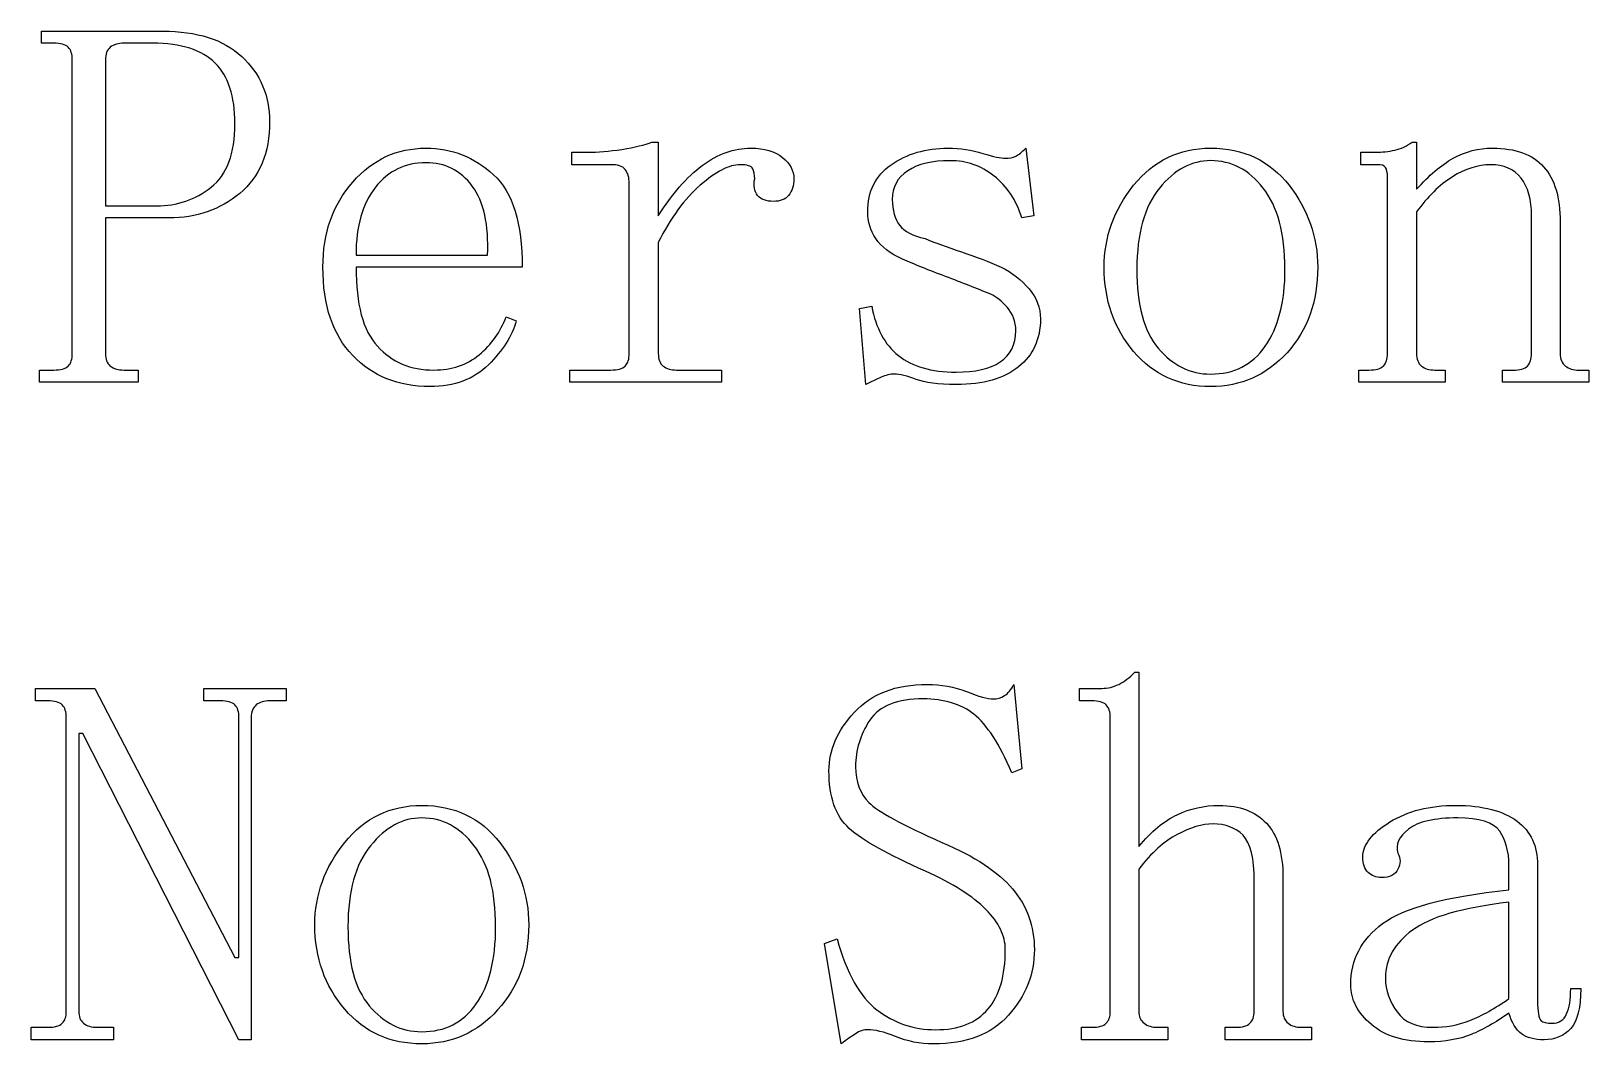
# Model space of a CAD drawing. Header units: centimetres. Extents: x -9 to 8.5, y -10.9 to 11.
# Drawn here: x -8.683 to -5.492, y -10.771 to -8.696 of the extents above; entities that cross this region are included whole.
import ezdxf

# ---------------------------------------------------------------- set-up
doc = ezdxf.new("R2010")
doc.units = ezdxf.units.CM
doc.header["$MEASUREMENT"] = 0
doc.layers.add('Layer 1', color=7, linetype='Continuous')

msp = doc.modelspace()

# ---------------------------------------------------------------- linework, layer by layer
at = {"layer": 'Layer 1'}
for points, knots in [([(-8.66156, -8.69575), (-8.66156, -8.69575), (-8.66156, -8.72055), (-8.66156, -8.72055), (-8.66156, -8.72055), (-8.66156, -8.72055), (-8.63676, -8.72055), (-8.63676, -8.72055), (-8.63676, -8.72055), (-8.62273, -8.72055), (-8.61261, -8.72321), (-8.60699, -8.72882), (-8.60699, -8.72882), (-8.60138, -8.73443), (-8.59872, -8.74322), (-8.59872, -8.75445), (-8.59872, -8.75445), (-8.59872, -8.75445), (-8.59872, -9.35638), (-8.59872, -9.35638), (-8.59872, -9.35638), (-8.59872, -9.36761), (-8.60137, -9.3764), (-8.60699, -9.38201), (-8.60699, -9.38201), (-8.6126, -9.38762), (-8.62272, -9.39028), (-8.63676, -9.39028), (-8.63676, -9.39028), (-8.63676, -9.39028), (-8.6657, -9.39028), (-8.6657, -9.39028), (-8.6657, -9.39028), (-8.6657, -9.39028), (-8.6657, -9.41508), (-8.6657, -9.41508), (-8.6657, -9.41508), (-8.6657, -9.41508), (-8.46396, -9.41508), (-8.46396, -9.41508), (-8.46396, -9.41508), (-8.46396, -9.41508), (-8.46396, -9.39028), (-8.46396, -9.39028), (-8.46396, -9.39028), (-8.46396, -9.39028), (-8.4929, -9.39028), (-8.4929, -9.39028), (-8.4929, -9.39028), (-8.50413, -9.39028), (-8.51399, -9.38763), (-8.52101, -9.38201), (-8.52101, -9.38201), (-8.52803, -9.3764), (-8.53093, -9.36761), (-8.53093, -9.35638), (-8.53093, -9.35638), (-8.53093, -9.35638), (-8.53093, -9.07857), (-8.53093, -9.07857), (-8.53093, -9.07857), (-8.53093, -9.07857), (-8.40029, -9.07857), (-8.40029, -9.07857), (-8.40029, -9.07857), (-8.34415, -9.07857), (-8.2963, -9.06182), (-8.2556, -9.02813), (-8.2556, -9.02813), (-8.2149, -8.99445), (-8.19442, -8.94551), (-8.19442, -8.88096), (-8.19442, -8.88096), (-8.19442, -8.82763), (-8.21358, -8.78293), (-8.25147, -8.74784), (-8.25147, -8.74784), (-8.28936, -8.71275), (-8.34336, -8.69575), (-8.41353, -8.69575), (-8.41353, -8.69575), (-8.41353, -8.69575), (-8.66158, -8.69575), (-8.66158, -8.69575), (-8.66158, -8.69575), (-8.66158, -8.69575), (-8.66156, -8.69575), (-8.66156, -8.69575)], [0, 0, 0, 0, 0.0434783, 0.0434783, 0.0434783, 0.0434783, 0.0869565, 0.0869565, 0.0869565, 0.0869565, 0.1304348, 0.1304348, 0.1304348, 0.1304348, 0.173913, 0.173913, 0.173913, 0.173913, 0.2173913, 0.2173913, 0.2173913, 0.2173913, 0.2608696, 0.2608696, 0.2608696, 0.2608696, 0.3043478, 0.3043478, 0.3043478, 0.3043478, 0.3478261, 0.3478261, 0.3478261, 0.3478261, 0.3913043, 0.3913043, 0.3913043, 0.3913043, 0.4347826, 0.4347826, 0.4347826, 0.4347826, 0.4782609, 0.4782609, 0.4782609, 0.4782609, 0.5217391, 0.5217391, 0.5217391, 0.5217391, 0.5652174, 0.5652174, 0.5652174, 0.5652174, 0.6086957, 0.6086957, 0.6086957, 0.6086957, 0.6521739, 0.6521739, 0.6521739, 0.6521739, 0.6956522, 0.6956522, 0.6956522, 0.6956522, 0.7391304, 0.7391304, 0.7391304, 0.7391304, 0.7826087, 0.7826087, 0.7826087, 0.7826087, 0.826087, 0.826087, 0.826087, 0.826087, 0.8695652, 0.8695652, 0.8695652, 0.8695652, 0.9130435, 0.9130435, 0.9130435, 0.9130435, 1, 1, 1, 1]), ([(-8.49289, -8.72055), (-8.49289, -8.72055), (-8.43419, -8.72055), (-8.43419, -8.72055), (-8.43419, -8.72055), (-8.37525, -8.72055), (-8.3327, -8.7344), (-8.30603, -8.76106), (-8.30603, -8.76106), (-8.27936, -8.78773), (-8.26552, -8.82895), (-8.26552, -8.88508), (-8.26552, -8.88508), (-8.26552, -8.94683), (-8.28202, -8.99046), (-8.3143, -9.01572), (-8.3143, -9.01572), (-8.34658, -9.04098), (-8.38382, -9.05375), (-8.42592, -9.05375), (-8.42592, -9.05375), (-8.42592, -9.05375), (-8.53093, -9.05375), (-8.53093, -9.05375), (-8.53093, -9.05375), (-8.53093, -9.05375), (-8.53093, -8.75444), (-8.53093, -8.75444), (-8.53093, -8.75444), (-8.53093, -8.74321), (-8.52803, -8.73442), (-8.52101, -8.72881), (-8.52101, -8.72881), (-8.51399, -8.7232), (-8.50413, -8.72054), (-8.4929, -8.72054), (-8.4929, -8.72054), (-8.4929, -8.72054), (-8.49289, -8.72055), (-8.49289, -8.72055)], [0, 0, 0, 0, 0.0909091, 0.0909091, 0.0909091, 0.0909091, 0.1818182, 0.1818182, 0.1818182, 0.1818182, 0.2727273, 0.2727273, 0.2727273, 0.2727273, 0.3636364, 0.3636364, 0.3636364, 0.3636364, 0.4545455, 0.4545455, 0.4545455, 0.4545455, 0.5454545, 0.5454545, 0.5454545, 0.5454545, 0.6363636, 0.6363636, 0.6363636, 0.6363636, 0.7272727, 0.7272727, 0.7272727, 0.7272727, 0.8181818, 0.8181818, 0.8181818, 0.8181818, 1, 1, 1, 1]), ([(-7.87442, -8.93553), (-7.93337, -8.93553), (-7.98337, -8.95867), (-8.02407, -9.00498), (-8.02407, -9.00498), (-8.06477, -9.05129), (-8.08525, -9.10927), (-8.08525, -9.17944), (-8.08525, -9.17944), (-8.08525, -9.25803), (-8.06477, -9.31841), (-8.02407, -9.36051), (-8.02407, -9.36051), (-7.98337, -9.40261), (-7.93071, -9.42418), (-7.86615, -9.42418), (-7.86615, -9.42418), (-7.81563, -9.42418), (-7.77573, -9.409), (-7.74626, -9.37953), (-7.74626, -9.37953), (-7.71679, -9.35006), (-7.69763, -9.32028), (-7.68921, -9.28941), (-7.68921, -9.28941), (-7.68921, -9.28941), (-7.70988, -9.28114), (-7.70988, -9.28114), (-7.70988, -9.28114), (-7.72111, -9.31202), (-7.74002, -9.33781), (-7.76528, -9.35886), (-7.76528, -9.35886), (-7.79054, -9.37991), (-7.82139, -9.39028), (-7.85788, -9.39028), (-7.85788, -9.39028), (-7.9056, -9.39028), (-7.94416, -9.37378), (-7.97364, -9.3415), (-7.97364, -9.3415), (-8.00311, -9.30922), (-8.01746, -9.25523), (-8.01746, -9.17944), (-8.01746, -9.17944), (-8.01746, -9.17944), (-7.67681, -9.17944), (-7.67681, -9.17944), (-7.67681, -9.17944), (-7.67681, -9.08962), (-7.69622, -9.02659), (-7.73551, -8.9901), (-7.73551, -8.9901), (-7.77481, -8.95361), (-7.82109, -8.93553), (-7.87442, -8.93553)], [0, 0, 0, 0, 0.0666667, 0.0666667, 0.0666667, 0.0666667, 0.1333333, 0.1333333, 0.1333333, 0.1333333, 0.2, 0.2, 0.2, 0.2, 0.2666667, 0.2666667, 0.2666667, 0.2666667, 0.3333333, 0.3333333, 0.3333333, 0.3333333, 0.4, 0.4, 0.4, 0.4, 0.4666667, 0.4666667, 0.4666667, 0.4666667, 0.5333333, 0.5333333, 0.5333333, 0.5333333, 0.6, 0.6, 0.6, 0.6, 0.6666667, 0.6666667, 0.6666667, 0.6666667, 0.7333333, 0.7333333, 0.7333333, 0.7333333, 0.8, 0.8, 0.8, 0.8, 0.8666667, 0.8666667, 0.8666667, 0.8666667, 1, 1, 1, 1]), ([(-7.4114, -8.92312), (-7.42543, -8.92873), (-7.44592, -8.93379), (-7.47258, -8.938), (-7.47258, -8.938), (-7.49925, -8.94221), (-7.52238, -8.94379), (-7.54203, -8.94379), (-7.54203, -8.94379), (-7.54203, -8.94379), (-7.5751, -8.94379), (-7.5751, -8.94379), (-7.5751, -8.94379), (-7.5751, -8.94379), (-7.5751, -8.96942), (-7.5751, -8.96942), (-7.5751, -8.96942), (-7.5751, -8.96942), (-7.49572, -8.96942), (-7.49572, -8.96942), (-7.49572, -8.96942), (-7.48169, -8.96942), (-7.47157, -8.97233), (-7.46595, -8.97934), (-7.46595, -8.97934), (-7.46034, -8.98636), (-7.45768, -8.99622), (-7.45768, -9.00745), (-7.45768, -9.00745), (-7.45768, -9.00745), (-7.45768, -9.35637), (-7.45768, -9.35637), (-7.45768, -9.35637), (-7.45768, -9.3676), (-7.46033, -9.37639), (-7.46595, -9.382), (-7.46595, -9.382), (-7.47156, -9.38761), (-7.48168, -9.39027), (-7.49572, -9.39027), (-7.49572, -9.39027), (-7.49572, -9.39027), (-7.57923, -9.39027), (-7.57923, -9.39027), (-7.57923, -9.39027), (-7.57923, -9.39027), (-7.57923, -9.41507), (-7.57923, -9.41507), (-7.57923, -9.41507), (-7.57923, -9.41507), (-7.26834, -9.41507), (-7.26834, -9.41507), (-7.26834, -9.41507), (-7.26834, -9.41507), (-7.26834, -9.39027), (-7.26834, -9.39027), (-7.26834, -9.39027), (-7.26834, -9.39027), (-7.36094, -9.39027), (-7.36094, -9.39027), (-7.36094, -9.39027), (-7.37217, -9.39027), (-7.38121, -9.38762), (-7.38823, -9.382), (-7.38823, -9.382), (-7.39525, -9.37639), (-7.39815, -9.3676), (-7.39815, -9.35637), (-7.39815, -9.35637), (-7.39815, -9.35637), (-7.39815, -9.12899), (-7.39815, -9.12899), (-7.39815, -9.12899), (-7.37289, -9.07847), (-7.34444, -9.03965), (-7.31216, -9.01158), (-7.31216, -9.01158), (-7.27988, -8.98351), (-7.25276, -8.96941), (-7.2303, -8.96941), (-7.2303, -8.96941), (-7.21627, -8.96941), (-7.20748, -8.97206), (-7.20467, -8.97768), (-7.20467, -8.97768), (-7.20186, -8.98329), (-7.20054, -8.98993), (-7.20054, -8.99835), (-7.20054, -8.99835), (-7.20335, -9.01239), (-7.20177, -9.02383), (-7.19475, -9.03225), (-7.19475, -9.03225), (-7.18773, -9.04067), (-7.17654, -9.04465), (-7.1625, -9.04465), (-7.1625, -9.04465), (-7.14847, -9.04465), (-7.1381, -9.04067), (-7.13108, -9.03225), (-7.13108, -9.03225), (-7.12406, -9.02383), (-7.12033, -9.01239), (-7.12033, -8.99835), (-7.12033, -8.99835), (-7.12033, -8.98151), (-7.12804, -8.96716), (-7.14348, -8.95453), (-7.14348, -8.95453), (-7.15892, -8.9419), (-7.18073, -8.93551), (-7.2088, -8.93551), (-7.2088, -8.93551), (-7.24248, -8.93551), (-7.27574, -8.94721), (-7.30802, -8.97106), (-7.30802, -8.97106), (-7.3403, -8.99492), (-7.37007, -9.0295), (-7.39814, -9.07441), (-7.39814, -9.07441), (-7.39814, -9.07441), (-7.39814, -8.9231), (-7.39814, -8.9231), (-7.39814, -8.9231), (-7.39814, -8.9231), (-7.41137, -8.9231), (-7.41137, -8.9231), (-7.41137, -8.9231), (-7.41137, -8.9231), (-7.4114, -8.92312), (-7.4114, -8.92312)], [0, 0, 0, 0, 0.0294118, 0.0294118, 0.0294118, 0.0294118, 0.0588235, 0.0588235, 0.0588235, 0.0588235, 0.0882353, 0.0882353, 0.0882353, 0.0882353, 0.1176471, 0.1176471, 0.1176471, 0.1176471, 0.1470588, 0.1470588, 0.1470588, 0.1470588, 0.1764706, 0.1764706, 0.1764706, 0.1764706, 0.2058824, 0.2058824, 0.2058824, 0.2058824, 0.2352941, 0.2352941, 0.2352941, 0.2352941, 0.2647059, 0.2647059, 0.2647059, 0.2647059, 0.2941176, 0.2941176, 0.2941176, 0.2941176, 0.3235294, 0.3235294, 0.3235294, 0.3235294, 0.3529412, 0.3529412, 0.3529412, 0.3529412, 0.3823529, 0.3823529, 0.3823529, 0.3823529, 0.4117647, 0.4117647, 0.4117647, 0.4117647, 0.4411765, 0.4411765, 0.4411765, 0.4411765, 0.4705882, 0.4705882, 0.4705882, 0.4705882, 0.5, 0.5, 0.5, 0.5, 0.5294118, 0.5294118, 0.5294118, 0.5294118, 0.5588235, 0.5588235, 0.5588235, 0.5588235, 0.5882353, 0.5882353, 0.5882353, 0.5882353, 0.6176471, 0.6176471, 0.6176471, 0.6176471, 0.6470588, 0.6470588, 0.6470588, 0.6470588, 0.6764706, 0.6764706, 0.6764706, 0.6764706, 0.7058824, 0.7058824, 0.7058824, 0.7058824, 0.7352941, 0.7352941, 0.7352941, 0.7352941, 0.7647059, 0.7647059, 0.7647059, 0.7647059, 0.7941176, 0.7941176, 0.7941176, 0.7941176, 0.8235294, 0.8235294, 0.8235294, 0.8235294, 0.8529412, 0.8529412, 0.8529412, 0.8529412, 0.8823529, 0.8823529, 0.8823529, 0.8823529, 0.9117647, 0.9117647, 0.9117647, 0.9117647, 0.9411765, 0.9411765, 0.9411765, 0.9411765, 1, 1, 1, 1]), ([(-6.80452, -8.93553), (-6.84943, -8.93553), (-6.88882, -8.94698), (-6.9211, -8.96943), (-6.9211, -8.96943), (-6.95338, -8.99189), (-6.96906, -9.02407), (-6.96906, -9.06617), (-6.96906, -9.06617), (-6.96906, -9.08582), (-6.96375, -9.1039), (-6.95252, -9.12074), (-6.95252, -9.12074), (-6.94129, -9.13758), (-6.92321, -9.15168), (-6.89795, -9.16291), (-6.89795, -9.16291), (-6.87269, -9.17414), (-6.84316, -9.18583), (-6.80948, -9.19846), (-6.80948, -9.19846), (-6.7758, -9.21109), (-6.74495, -9.22361), (-6.71688, -9.23484), (-6.71688, -9.23484), (-6.70565, -9.24045), (-6.69421, -9.24949), (-6.68298, -9.26213), (-6.68298, -9.26213), (-6.67175, -9.27476), (-6.66562, -9.29044), (-6.66562, -9.31009), (-6.66562, -9.31009), (-6.66562, -9.33816), (-6.67681, -9.35972), (-6.69787, -9.37376), (-6.69787, -9.37376), (-6.71892, -9.38779), (-6.7487, -9.39443), (-6.78799, -9.39443), (-6.78799, -9.39443), (-6.83851, -9.39443), (-6.87816, -9.38299), (-6.90623, -9.36053), (-6.90623, -9.36053), (-6.9343, -9.33807), (-6.95238, -9.30457), (-6.9608, -9.25966), (-6.9608, -9.25966), (-6.9608, -9.25966), (-6.9856, -9.26379), (-6.9856, -9.26379), (-6.9856, -9.26379), (-6.9856, -9.26379), (-6.9732, -9.42006), (-6.9732, -9.42006), (-6.9732, -9.42006), (-6.96197, -9.41445), (-6.95161, -9.40939), (-6.94178, -9.40518), (-6.94178, -9.40518), (-6.93196, -9.40097), (-6.92292, -9.39857), (-6.91449, -9.39857), (-6.91449, -9.39857), (-6.90326, -9.39857), (-6.88809, -9.4023), (-6.86984, -9.40932), (-6.86984, -9.40932), (-6.8516, -9.41634), (-6.82447, -9.42007), (-6.78798, -9.42007), (-6.78798, -9.42007), (-6.73184, -9.42007), (-6.6893, -9.40755), (-6.65982, -9.38369), (-6.65982, -9.38369), (-6.63035, -9.35983), (-6.61517, -9.3274), (-6.61517, -9.2853), (-6.61517, -9.2853), (-6.61517, -9.26284), (-6.62288, -9.24236), (-6.63832, -9.22412), (-6.63832, -9.22412), (-6.65376, -9.20588), (-6.67292, -9.1907), (-6.69537, -9.17947), (-6.69537, -9.17947), (-6.72063, -9.16824), (-6.74775, -9.15788), (-6.77723, -9.14805), (-6.77723, -9.14805), (-6.8067, -9.13823), (-6.832, -9.12919), (-6.85164, -9.12076), (-6.85164, -9.12076), (-6.8769, -9.11515), (-6.89391, -9.10611), (-6.90373, -9.09347), (-6.90373, -9.09347), (-6.91355, -9.08084), (-6.91861, -9.06301), (-6.91861, -9.04055), (-6.91861, -9.04055), (-6.91861, -9.01529), (-6.90824, -8.99588), (-6.88719, -8.98185), (-6.88719, -8.98185), (-6.86614, -8.96782), (-6.83686, -8.96118), (-6.80037, -8.96118), (-6.80037, -8.96118), (-6.76669, -8.96118), (-6.73691, -8.97155), (-6.71025, -8.9926), (-6.71025, -8.9926), (-6.68358, -9.01365), (-6.66443, -9.0421), (-6.6532, -9.07859), (-6.6532, -9.07859), (-6.6532, -9.07859), (-6.6284, -9.07446), (-6.6284, -9.07446), (-6.6284, -9.07446), (-6.6284, -9.07446), (-6.64494, -8.93555), (-6.64494, -8.93555), (-6.64494, -8.93555), (-6.65336, -8.94397), (-6.66, -8.94928), (-6.66561, -8.95209), (-6.66561, -8.95209), (-6.67122, -8.9549), (-6.67869, -8.95622), (-6.68711, -8.95622), (-6.68711, -8.95622), (-6.69553, -8.95622), (-6.71096, -8.95332), (-6.73341, -8.9463), (-6.73341, -8.9463), (-6.75587, -8.93928), (-6.77925, -8.93555), (-6.80452, -8.93555), (-6.80452, -8.93555), (-6.80452, -8.93555), (-6.80452, -8.93553), (-6.80452, -8.93553)], [0, 0, 0, 0, 0.0263158, 0.0263158, 0.0263158, 0.0263158, 0.0526316, 0.0526316, 0.0526316, 0.0526316, 0.0789474, 0.0789474, 0.0789474, 0.0789474, 0.1052632, 0.1052632, 0.1052632, 0.1052632, 0.1315789, 0.1315789, 0.1315789, 0.1315789, 0.1578947, 0.1578947, 0.1578947, 0.1578947, 0.1842105, 0.1842105, 0.1842105, 0.1842105, 0.2105263, 0.2105263, 0.2105263, 0.2105263, 0.2368421, 0.2368421, 0.2368421, 0.2368421, 0.2631579, 0.2631579, 0.2631579, 0.2631579, 0.2894737, 0.2894737, 0.2894737, 0.2894737, 0.3157895, 0.3157895, 0.3157895, 0.3157895, 0.3421053, 0.3421053, 0.3421053, 0.3421053, 0.3684211, 0.3684211, 0.3684211, 0.3684211, 0.3947368, 0.3947368, 0.3947368, 0.3947368, 0.4210526, 0.4210526, 0.4210526, 0.4210526, 0.4473684, 0.4473684, 0.4473684, 0.4473684, 0.4736842, 0.4736842, 0.4736842, 0.4736842, 0.5, 0.5, 0.5, 0.5, 0.5263158, 0.5263158, 0.5263158, 0.5263158, 0.5526316, 0.5526316, 0.5526316, 0.5526316, 0.5789474, 0.5789474, 0.5789474, 0.5789474, 0.6052632, 0.6052632, 0.6052632, 0.6052632, 0.6315789, 0.6315789, 0.6315789, 0.6315789, 0.6578947, 0.6578947, 0.6578947, 0.6578947, 0.6842105, 0.6842105, 0.6842105, 0.6842105, 0.7105263, 0.7105263, 0.7105263, 0.7105263, 0.7368421, 0.7368421, 0.7368421, 0.7368421, 0.7631579, 0.7631579, 0.7631579, 0.7631579, 0.7894737, 0.7894737, 0.7894737, 0.7894737, 0.8157895, 0.8157895, 0.8157895, 0.8157895, 0.8421053, 0.8421053, 0.8421053, 0.8421053, 0.8684211, 0.8684211, 0.8684211, 0.8684211, 0.8947368, 0.8947368, 0.8947368, 0.8947368, 0.9210526, 0.9210526, 0.9210526, 0.9210526, 0.9473684, 0.9473684, 0.9473684, 0.9473684, 1, 1, 1, 1]), ([(-6.26625, -8.93553), (-6.33081, -8.93553), (-6.38347, -8.96107), (-6.42417, -9.0116), (-6.42417, -9.0116), (-6.46487, -9.06212), (-6.48453, -9.11769), (-6.48453, -9.17945), (-6.48453, -9.17945), (-6.48453, -9.24682), (-6.46487, -9.30454), (-6.42417, -9.35226), (-6.42417, -9.35226), (-6.38347, -9.39998), (-6.33081, -9.42419), (-6.26625, -9.42419), (-6.26625, -9.42419), (-6.2045, -9.42419), (-6.15208, -9.40105), (-6.10998, -9.35474), (-6.10998, -9.35474), (-6.06788, -9.30843), (-6.04714, -9.24963), (-6.04714, -9.17945), (-6.04714, -9.17945), (-6.04714, -9.1177), (-6.06655, -9.06213), (-6.10584, -9.0116), (-6.10584, -9.0116), (-6.14514, -8.96108), (-6.19888, -8.93553), (-6.26624, -8.93553), (-6.26624, -8.93553), (-6.26624, -8.93553), (-6.26625, -8.93553), (-6.26625, -8.93553)], [0, 0, 0, 0, 0.1, 0.1, 0.1, 0.1, 0.2, 0.2, 0.2, 0.2, 0.3, 0.3, 0.3, 0.3, 0.4, 0.4, 0.4, 0.4, 0.5, 0.5, 0.5, 0.5, 0.6, 0.6, 0.6, 0.6, 0.7, 0.7, 0.7, 0.7, 0.8, 0.8, 0.8, 0.8, 1, 1, 1, 1]), ([(-5.85367, -8.92312), (-5.8649, -8.93154), (-5.87659, -8.93685), (-5.88922, -8.93966), (-5.88922, -8.93966), (-5.90185, -8.94247), (-5.91487, -8.94379), (-5.92891, -8.94379), (-5.92891, -8.94379), (-5.92891, -8.94379), (-5.95868, -8.94379), (-5.95868, -8.94379), (-5.95868, -8.94379), (-5.95868, -8.94379), (-5.95868, -8.96942), (-5.95868, -8.96942), (-5.95868, -8.96942), (-5.95868, -8.96942), (-5.92478, -8.96942), (-5.92478, -8.96942), (-5.92478, -8.96942), (-5.91636, -8.96942), (-5.91105, -8.971), (-5.90824, -8.97521), (-5.90824, -8.97521), (-5.90543, -8.97942), (-5.90411, -8.98581), (-5.90411, -8.99423), (-5.90411, -8.99423), (-5.90411, -8.99423), (-5.90411, -9.35638), (-5.90411, -9.35638), (-5.90411, -9.35638), (-5.90411, -9.36761), (-5.90676, -9.3764), (-5.91238, -9.38201), (-5.91238, -9.38201), (-5.91799, -9.38762), (-5.92811, -9.39028), (-5.94215, -9.39028), (-5.94215, -9.39028), (-5.94215, -9.39028), (-5.96282, -9.39028), (-5.96282, -9.39028), (-5.96282, -9.39028), (-5.96282, -9.39028), (-5.96282, -9.41508), (-5.96282, -9.41508), (-5.96282, -9.41508), (-5.96282, -9.41508), (-5.78588, -9.41508), (-5.78588, -9.41508), (-5.78588, -9.41508), (-5.78588, -9.41508), (-5.78588, -9.39028), (-5.78588, -9.39028), (-5.78588, -9.39028), (-5.78588, -9.39028), (-5.80738, -9.39028), (-5.80738, -9.39028), (-5.80738, -9.39028), (-5.81861, -9.39028), (-5.82765, -9.38763), (-5.83467, -9.38201), (-5.83467, -9.38201), (-5.84169, -9.3764), (-5.84459, -9.36761), (-5.84459, -9.35638), (-5.84459, -9.35638), (-5.84459, -9.35638), (-5.84459, -9.06617), (-5.84459, -9.06617), (-5.84459, -9.06617), (-5.82214, -9.03529), (-5.79767, -9.01108), (-5.771, -8.99424), (-5.771, -8.99424), (-5.74433, -8.9774), (-5.71854, -8.96944), (-5.69328, -8.96944), (-5.69328, -8.96944), (-5.66521, -8.96944), (-5.64448, -8.97848), (-5.63044, -8.99673), (-5.63044, -8.99673), (-5.61641, -9.01498), (-5.60894, -9.04077), (-5.60894, -9.07445), (-5.60894, -9.07445), (-5.60894, -9.07445), (-5.60894, -9.3564), (-5.60894, -9.3564), (-5.60894, -9.3564), (-5.60894, -9.36763), (-5.61159, -9.37642), (-5.61721, -9.38203), (-5.61721, -9.38203), (-5.62282, -9.38764), (-5.63294, -9.3903), (-5.64698, -9.3903), (-5.64698, -9.3903), (-5.64698, -9.3903), (-5.66848, -9.3903), (-5.66848, -9.3903), (-5.66848, -9.3903), (-5.66848, -9.3903), (-5.66848, -9.4151), (-5.66848, -9.4151), (-5.66848, -9.4151), (-5.66848, -9.4151), (-5.49154, -9.4151), (-5.49154, -9.4151), (-5.49154, -9.4151), (-5.49154, -9.4151), (-5.49154, -9.3903), (-5.49154, -9.3903), (-5.49154, -9.3903), (-5.49154, -9.3903), (-5.51221, -9.3903), (-5.51221, -9.3903), (-5.51221, -9.3903), (-5.52344, -9.3903), (-5.53248, -9.38765), (-5.5395, -9.38203), (-5.5395, -9.38203), (-5.54652, -9.37642), (-5.55025, -9.36763), (-5.55025, -9.3564), (-5.55025, -9.3564), (-5.55025, -9.3564), (-5.55025, -9.08686), (-5.55025, -9.08686), (-5.55025, -9.08686), (-5.55025, -9.03634), (-5.5617, -8.99885), (-5.58415, -8.97359), (-5.58415, -8.97359), (-5.60661, -8.94833), (-5.64144, -8.93556), (-5.68916, -8.93556), (-5.68916, -8.93556), (-5.71723, -8.93556), (-5.7441, -8.9422), (-5.76936, -8.95623), (-5.76936, -8.95623), (-5.79462, -8.97027), (-5.81934, -8.99183), (-5.8446, -9.0199), (-5.8446, -9.0199), (-5.8446, -9.0199), (-5.8446, -8.92316), (-5.8446, -8.92316), (-5.8446, -8.92316), (-5.8446, -8.92316), (-5.8537, -8.92316), (-5.8537, -8.92316), (-5.8537, -8.92316), (-5.8537, -8.92316), (-5.85367, -8.92312), (-5.85367, -8.92312)], [0, 0, 0, 0, 0.0243902, 0.0243902, 0.0243902, 0.0243902, 0.0487805, 0.0487805, 0.0487805, 0.0487805, 0.0731707, 0.0731707, 0.0731707, 0.0731707, 0.097561, 0.097561, 0.097561, 0.097561, 0.1219512, 0.1219512, 0.1219512, 0.1219512, 0.1463415, 0.1463415, 0.1463415, 0.1463415, 0.1707317, 0.1707317, 0.1707317, 0.1707317, 0.195122, 0.195122, 0.195122, 0.195122, 0.2195122, 0.2195122, 0.2195122, 0.2195122, 0.2439024, 0.2439024, 0.2439024, 0.2439024, 0.2682927, 0.2682927, 0.2682927, 0.2682927, 0.2926829, 0.2926829, 0.2926829, 0.2926829, 0.3170732, 0.3170732, 0.3170732, 0.3170732, 0.3414634, 0.3414634, 0.3414634, 0.3414634, 0.3658537, 0.3658537, 0.3658537, 0.3658537, 0.3902439, 0.3902439, 0.3902439, 0.3902439, 0.4146341, 0.4146341, 0.4146341, 0.4146341, 0.4390244, 0.4390244, 0.4390244, 0.4390244, 0.4634146, 0.4634146, 0.4634146, 0.4634146, 0.4878049, 0.4878049, 0.4878049, 0.4878049, 0.5121951, 0.5121951, 0.5121951, 0.5121951, 0.5365854, 0.5365854, 0.5365854, 0.5365854, 0.5609756, 0.5609756, 0.5609756, 0.5609756, 0.5853659, 0.5853659, 0.5853659, 0.5853659, 0.6097561, 0.6097561, 0.6097561, 0.6097561, 0.6341463, 0.6341463, 0.6341463, 0.6341463, 0.6585366, 0.6585366, 0.6585366, 0.6585366, 0.6829268, 0.6829268, 0.6829268, 0.6829268, 0.7073171, 0.7073171, 0.7073171, 0.7073171, 0.7317073, 0.7317073, 0.7317073, 0.7317073, 0.7560976, 0.7560976, 0.7560976, 0.7560976, 0.7804878, 0.7804878, 0.7804878, 0.7804878, 0.804878, 0.804878, 0.804878, 0.804878, 0.8292683, 0.8292683, 0.8292683, 0.8292683, 0.8536585, 0.8536585, 0.8536585, 0.8536585, 0.8780488, 0.8780488, 0.8780488, 0.8780488, 0.902439, 0.902439, 0.902439, 0.902439, 0.9268293, 0.9268293, 0.9268293, 0.9268293, 0.9512195, 0.9512195, 0.9512195, 0.9512195, 1, 1, 1, 1]), ([(-7.87442, -8.96529), (-7.83512, -8.96529), (-7.80319, -8.98097), (-7.77934, -9.01325), (-7.77934, -9.01325), (-7.75548, -9.04553), (-7.74511, -9.09289), (-7.74792, -9.15464), (-7.74792, -9.15464), (-7.74792, -9.15464), (-8.01746, -9.15464), (-8.01746, -9.15464), (-8.01746, -9.15464), (-8.01746, -9.0957), (-8.00444, -9.04942), (-7.97777, -9.01573), (-7.97777, -9.01573), (-7.9511, -8.98205), (-7.91652, -8.96529), (-7.87442, -8.96529)], [0, 0, 0, 0, 0.1666667, 0.1666667, 0.1666667, 0.1666667, 0.3333333, 0.3333333, 0.3333333, 0.3333333, 0.5, 0.5, 0.5, 0.5, 0.6666667, 0.6666667, 0.6666667, 0.6666667, 1, 1, 1, 1]), ([(-6.26625, -8.96116), (-6.22415, -8.96116), (-6.18824, -8.97949), (-6.15876, -9.01738), (-6.15876, -9.01738), (-6.12929, -9.05527), (-6.11411, -9.11059), (-6.11411, -9.18357), (-6.11411, -9.18357), (-6.11411, -9.25094), (-6.12796, -9.3036), (-6.15462, -9.34149), (-6.15462, -9.34149), (-6.18129, -9.37938), (-6.21852, -9.39854), (-6.26624, -9.39854), (-6.26624, -9.39854), (-6.30834, -9.39854), (-6.34425, -9.38071), (-6.37373, -9.34562), (-6.37373, -9.34562), (-6.4032, -9.31053), (-6.41755, -9.25654), (-6.41755, -9.18356), (-6.41755, -9.18356), (-6.41755, -9.11058), (-6.40212, -9.05526), (-6.37125, -9.01737), (-6.37125, -9.01737), (-6.34037, -8.97948), (-6.30554, -8.96115), (-6.26624, -8.96115), (-6.26624, -8.96115), (-6.26624, -8.96115), (-6.26625, -8.96116), (-6.26625, -8.96116)], [0, 0, 0, 0, 0.1, 0.1, 0.1, 0.1, 0.2, 0.2, 0.2, 0.2, 0.3, 0.3, 0.3, 0.3, 0.4, 0.4, 0.4, 0.4, 0.5, 0.5, 0.5, 0.5, 0.6, 0.6, 0.6, 0.6, 0.7, 0.7, 0.7, 0.7, 0.8, 0.8, 0.8, 0.8, 1, 1, 1, 1]), ([(-6.4217, -10.00957), (-6.43293, -10.0208), (-6.44355, -10.02876), (-6.45477, -10.03437), (-6.45477, -10.03437), (-6.466, -10.03998), (-6.47744, -10.04264), (-6.48867, -10.04264), (-6.48867, -10.04264), (-6.48867, -10.04264), (-6.53497, -10.04264), (-6.53497, -10.04264), (-6.53497, -10.04264), (-6.53497, -10.04264), (-6.53497, -10.06827), (-6.53497, -10.06827), (-6.53497, -10.06827), (-6.53497, -10.06827), (-6.51017, -10.06827), (-6.51017, -10.06827), (-6.51017, -10.06827), (-6.49614, -10.06827), (-6.48602, -10.07093), (-6.4804, -10.07654), (-6.4804, -10.07654), (-6.47479, -10.08215), (-6.47213, -10.09094), (-6.47213, -10.10217), (-6.47213, -10.10217), (-6.47213, -10.10217), (-6.47213, -10.7041), (-6.47213, -10.7041), (-6.47213, -10.7041), (-6.47213, -10.71533), (-6.47478, -10.72329), (-6.4804, -10.7289), (-6.4804, -10.7289), (-6.48601, -10.73451), (-6.49613, -10.73717), (-6.51017, -10.73717), (-6.51017, -10.73717), (-6.51017, -10.73717), (-6.53084, -10.73717), (-6.53084, -10.73717), (-6.53084, -10.73717), (-6.53084, -10.73717), (-6.53084, -10.7628), (-6.53084, -10.7628), (-6.53084, -10.7628), (-6.53084, -10.7628), (-6.3539, -10.7628), (-6.3539, -10.7628), (-6.3539, -10.7628), (-6.3539, -10.7628), (-6.3539, -10.73717), (-6.3539, -10.73717), (-6.3539, -10.73717), (-6.3539, -10.73717), (-6.3754, -10.73717), (-6.3754, -10.73717), (-6.3754, -10.73717), (-6.38663, -10.73717), (-6.39567, -10.73452), (-6.40269, -10.7289), (-6.40269, -10.7289), (-6.40971, -10.72329), (-6.41344, -10.71532), (-6.41344, -10.7041), (-6.41344, -10.7041), (-6.41344, -10.7041), (-6.41344, -10.41306), (-6.41344, -10.41306), (-6.41344, -10.41306), (-6.38818, -10.37938), (-6.36156, -10.35599), (-6.33489, -10.34195), (-6.33489, -10.34195), (-6.30822, -10.32792), (-6.28376, -10.32045), (-6.2613, -10.32045), (-6.2613, -10.32045), (-6.23604, -10.32045), (-6.21555, -10.32816), (-6.20012, -10.3436), (-6.20012, -10.3436), (-6.18468, -10.35904), (-6.17697, -10.39097), (-6.17697, -10.43868), (-6.17697, -10.43868), (-6.17697, -10.43868), (-6.17697, -10.70409), (-6.17697, -10.70409), (-6.17697, -10.70409), (-6.17697, -10.71532), (-6.18045, -10.72328), (-6.18607, -10.72889), (-6.18607, -10.72889), (-6.19168, -10.7345), (-6.20097, -10.73716), (-6.21501, -10.73716), (-6.21501, -10.73716), (-6.21501, -10.73716), (-6.23651, -10.73716), (-6.23651, -10.73716), (-6.23651, -10.73716), (-6.23651, -10.73716), (-6.23651, -10.76279), (-6.23651, -10.76279), (-6.23651, -10.76279), (-6.23651, -10.76279), (-6.05957, -10.76279), (-6.05957, -10.76279), (-6.05957, -10.76279), (-6.05957, -10.76279), (-6.05957, -10.73716), (-6.05957, -10.73716), (-6.05957, -10.73716), (-6.05957, -10.73716), (-6.08024, -10.73716), (-6.08024, -10.73716), (-6.08024, -10.73716), (-6.09147, -10.73716), (-6.10051, -10.73451), (-6.10753, -10.72889), (-6.10753, -10.72889), (-6.11455, -10.72328), (-6.11828, -10.71531), (-6.11828, -10.70409), (-6.11828, -10.70409), (-6.11828, -10.70409), (-6.11828, -10.43041), (-6.11828, -10.43041), (-6.11828, -10.43041), (-6.11828, -10.37989), (-6.12972, -10.34265), (-6.15218, -10.31879), (-6.15218, -10.31879), (-6.17464, -10.29493), (-6.20681, -10.28241), (-6.24892, -10.28241), (-6.24892, -10.28241), (-6.2798, -10.28241), (-6.30824, -10.2888), (-6.33491, -10.30143), (-6.33491, -10.30143), (-6.36158, -10.31406), (-6.3882, -10.33587), (-6.41346, -10.36675), (-6.41346, -10.36675), (-6.41346, -10.36675), (-6.41346, -10.00956), (-6.41346, -10.00956), (-6.41346, -10.00956), (-6.41346, -10.00956), (-6.42173, -10.00956), (-6.42173, -10.00956), (-6.42173, -10.00956), (-6.42173, -10.00956), (-6.4217, -10.00957), (-6.4217, -10.00957)], [0, 0, 0, 0, 0.0243902, 0.0243902, 0.0243902, 0.0243902, 0.0487805, 0.0487805, 0.0487805, 0.0487805, 0.0731707, 0.0731707, 0.0731707, 0.0731707, 0.097561, 0.097561, 0.097561, 0.097561, 0.1219512, 0.1219512, 0.1219512, 0.1219512, 0.1463415, 0.1463415, 0.1463415, 0.1463415, 0.1707317, 0.1707317, 0.1707317, 0.1707317, 0.195122, 0.195122, 0.195122, 0.195122, 0.2195122, 0.2195122, 0.2195122, 0.2195122, 0.2439024, 0.2439024, 0.2439024, 0.2439024, 0.2682927, 0.2682927, 0.2682927, 0.2682927, 0.2926829, 0.2926829, 0.2926829, 0.2926829, 0.3170732, 0.3170732, 0.3170732, 0.3170732, 0.3414634, 0.3414634, 0.3414634, 0.3414634, 0.3658537, 0.3658537, 0.3658537, 0.3658537, 0.3902439, 0.3902439, 0.3902439, 0.3902439, 0.4146341, 0.4146341, 0.4146341, 0.4146341, 0.4390244, 0.4390244, 0.4390244, 0.4390244, 0.4634146, 0.4634146, 0.4634146, 0.4634146, 0.4878049, 0.4878049, 0.4878049, 0.4878049, 0.5121951, 0.5121951, 0.5121951, 0.5121951, 0.5365854, 0.5365854, 0.5365854, 0.5365854, 0.5609756, 0.5609756, 0.5609756, 0.5609756, 0.5853659, 0.5853659, 0.5853659, 0.5853659, 0.6097561, 0.6097561, 0.6097561, 0.6097561, 0.6341463, 0.6341463, 0.6341463, 0.6341463, 0.6585366, 0.6585366, 0.6585366, 0.6585366, 0.6829268, 0.6829268, 0.6829268, 0.6829268, 0.7073171, 0.7073171, 0.7073171, 0.7073171, 0.7317073, 0.7317073, 0.7317073, 0.7317073, 0.7560976, 0.7560976, 0.7560976, 0.7560976, 0.7804878, 0.7804878, 0.7804878, 0.7804878, 0.804878, 0.804878, 0.804878, 0.804878, 0.8292683, 0.8292683, 0.8292683, 0.8292683, 0.8536585, 0.8536585, 0.8536585, 0.8536585, 0.8780488, 0.8780488, 0.8780488, 0.8780488, 0.902439, 0.902439, 0.902439, 0.902439, 0.9268293, 0.9268293, 0.9268293, 0.9268293, 0.9512195, 0.9512195, 0.9512195, 0.9512195, 1, 1, 1, 1]), ([(-8.67396, -10.04264), (-8.67396, -10.04264), (-8.67396, -10.06827), (-8.67396, -10.06827), (-8.67396, -10.06827), (-8.67396, -10.06827), (-8.64916, -10.06827), (-8.64916, -10.06827), (-8.64916, -10.06827), (-8.63513, -10.06827), (-8.62501, -10.07093), (-8.61939, -10.07654), (-8.61939, -10.07654), (-8.61378, -10.08215), (-8.61112, -10.09094), (-8.61112, -10.10217), (-8.61112, -10.10217), (-8.61112, -10.10217), (-8.61112, -10.7041), (-8.61112, -10.7041), (-8.61112, -10.7041), (-8.61112, -10.71533), (-8.61377, -10.72329), (-8.61939, -10.7289), (-8.61939, -10.7289), (-8.625, -10.73451), (-8.63512, -10.73717), (-8.64916, -10.73717), (-8.64916, -10.73717), (-8.64916, -10.73717), (-8.68306, -10.73717), (-8.68306, -10.73717), (-8.68306, -10.73717), (-8.68306, -10.73717), (-8.68306, -10.7628), (-8.68306, -10.7628), (-8.68306, -10.7628), (-8.68306, -10.7628), (-8.51439, -10.7628), (-8.51439, -10.7628), (-8.51439, -10.7628), (-8.51439, -10.7628), (-8.51439, -10.73717), (-8.51439, -10.73717), (-8.51439, -10.73717), (-8.51439, -10.73717), (-8.54829, -10.73717), (-8.54829, -10.73717), (-8.54829, -10.73717), (-8.55952, -10.73717), (-8.56856, -10.73452), (-8.57558, -10.7289), (-8.57558, -10.7289), (-8.5826, -10.72329), (-8.5855, -10.71532), (-8.5855, -10.7041), (-8.5855, -10.7041), (-8.5855, -10.7041), (-8.5855, -10.13525), (-8.5855, -10.13525), (-8.5855, -10.13525), (-8.5855, -10.13525), (-8.57723, -10.13525), (-8.57723, -10.13525), (-8.57723, -10.13525), (-8.57723, -10.13525), (-8.25725, -10.76281), (-8.25725, -10.76281), (-8.25725, -10.76281), (-8.25725, -10.76281), (-8.23245, -10.76281), (-8.23245, -10.76281), (-8.23245, -10.76281), (-8.23245, -10.76281), (-8.23245, -10.10218), (-8.23245, -10.10218), (-8.23245, -10.10218), (-8.23245, -10.09095), (-8.22872, -10.08216), (-8.2217, -10.07655), (-8.2217, -10.07655), (-8.21468, -10.07094), (-8.20564, -10.06828), (-8.19441, -10.06828), (-8.19441, -10.06828), (-8.19441, -10.06828), (-8.16051, -10.06828), (-8.16051, -10.06828), (-8.16051, -10.06828), (-8.16051, -10.06828), (-8.16051, -10.04265), (-8.16051, -10.04265), (-8.16051, -10.04265), (-8.16051, -10.04265), (-8.32918, -10.04265), (-8.32918, -10.04265), (-8.32918, -10.04265), (-8.32918, -10.04265), (-8.32918, -10.06828), (-8.32918, -10.06828), (-8.32918, -10.06828), (-8.32918, -10.06828), (-8.29528, -10.06828), (-8.29528, -10.06828), (-8.29528, -10.06828), (-8.28125, -10.06828), (-8.27113, -10.07094), (-8.26551, -10.07655), (-8.26551, -10.07655), (-8.2599, -10.08216), (-8.25724, -10.09095), (-8.25724, -10.10218), (-8.25724, -10.10218), (-8.25724, -10.10218), (-8.25724, -10.59414), (-8.25724, -10.59414), (-8.25724, -10.59414), (-8.25724, -10.59414), (-8.26551, -10.59414), (-8.26551, -10.59414), (-8.26551, -10.59414), (-8.26551, -10.59414), (-8.55242, -10.04265), (-8.55242, -10.04265), (-8.55242, -10.04265), (-8.55242, -10.04265), (-8.67396, -10.04265), (-8.67396, -10.04265), (-8.67396, -10.04265), (-8.67396, -10.04265), (-8.67396, -10.04264), (-8.67396, -10.04264)], [0, 0, 0, 0, 0.0294118, 0.0294118, 0.0294118, 0.0294118, 0.0588235, 0.0588235, 0.0588235, 0.0588235, 0.0882353, 0.0882353, 0.0882353, 0.0882353, 0.1176471, 0.1176471, 0.1176471, 0.1176471, 0.1470588, 0.1470588, 0.1470588, 0.1470588, 0.1764706, 0.1764706, 0.1764706, 0.1764706, 0.2058824, 0.2058824, 0.2058824, 0.2058824, 0.2352941, 0.2352941, 0.2352941, 0.2352941, 0.2647059, 0.2647059, 0.2647059, 0.2647059, 0.2941176, 0.2941176, 0.2941176, 0.2941176, 0.3235294, 0.3235294, 0.3235294, 0.3235294, 0.3529412, 0.3529412, 0.3529412, 0.3529412, 0.3823529, 0.3823529, 0.3823529, 0.3823529, 0.4117647, 0.4117647, 0.4117647, 0.4117647, 0.4411765, 0.4411765, 0.4411765, 0.4411765, 0.4705882, 0.4705882, 0.4705882, 0.4705882, 0.5, 0.5, 0.5, 0.5, 0.5294118, 0.5294118, 0.5294118, 0.5294118, 0.5588235, 0.5588235, 0.5588235, 0.5588235, 0.5882353, 0.5882353, 0.5882353, 0.5882353, 0.6176471, 0.6176471, 0.6176471, 0.6176471, 0.6470588, 0.6470588, 0.6470588, 0.6470588, 0.6764706, 0.6764706, 0.6764706, 0.6764706, 0.7058824, 0.7058824, 0.7058824, 0.7058824, 0.7352941, 0.7352941, 0.7352941, 0.7352941, 0.7647059, 0.7647059, 0.7647059, 0.7647059, 0.7941176, 0.7941176, 0.7941176, 0.7941176, 0.8235294, 0.8235294, 0.8235294, 0.8235294, 0.8529412, 0.8529412, 0.8529412, 0.8529412, 0.8823529, 0.8823529, 0.8823529, 0.8823529, 0.9117647, 0.9117647, 0.9117647, 0.9117647, 0.9411765, 0.9411765, 0.9411765, 0.9411765, 1, 1, 1, 1]), ([(-6.84668, -10.03437), (-6.91124, -10.03437), (-6.96125, -10.05353), (-6.99633, -10.09142), (-6.99633, -10.09142), (-7.03142, -10.12931), (-7.04842, -10.16921), (-7.04842, -10.21131), (-7.04842, -10.21131), (-7.04842, -10.26464), (-7.03515, -10.30428), (-7.00708, -10.32955), (-7.00708, -10.32955), (-6.97901, -10.35481), (-6.9266, -10.38351), (-6.85081, -10.41719), (-6.85081, -10.41719), (-6.79467, -10.44245), (-6.75345, -10.46907), (-6.72679, -10.49574), (-6.72679, -10.49574), (-6.70012, -10.52241), (-6.6871, -10.54953), (-6.6871, -10.5776), (-6.6871, -10.5776), (-6.6871, -10.63093), (-6.6988, -10.6719), (-6.72265, -10.69997), (-6.72265, -10.69997), (-6.74651, -10.72804), (-6.78242, -10.74214), (-6.83014, -10.74214), (-6.83014, -10.74214), (-6.87505, -10.74214), (-6.91494, -10.72829), (-6.95003, -10.70163), (-6.95003, -10.70163), (-6.98512, -10.67496), (-7.01224, -10.62628), (-7.03189, -10.55611), (-7.03189, -10.55611), (-7.03189, -10.55611), (-7.05752, -10.56521), (-7.05752, -10.56521), (-7.05752, -10.56521), (-7.05752, -10.56521), (-7.02362, -10.77109), (-7.02362, -10.77109), (-7.02362, -10.77109), (-7.01239, -10.76267), (-7.00228, -10.75603), (-6.99385, -10.75042), (-6.99385, -10.75042), (-6.98543, -10.74481), (-6.97747, -10.74215), (-6.96905, -10.74215), (-6.96905, -10.74215), (-6.95502, -10.74215), (-6.93586, -10.74638), (-6.912, -10.75621), (-6.912, -10.75621), (-6.88814, -10.76603), (-6.86235, -10.77109), (-6.83428, -10.77109), (-6.83428, -10.77109), (-6.76691, -10.77109), (-6.71558, -10.75168), (-6.68049, -10.71239), (-6.68049, -10.71239), (-6.6454, -10.67309), (-6.62757, -10.62814), (-6.62757, -10.57762), (-6.62757, -10.57762), (-6.62757, -10.5299), (-6.64275, -10.48868), (-6.67222, -10.4536), (-6.67222, -10.4536), (-6.70169, -10.41851), (-6.74955, -10.38659), (-6.81691, -10.35852), (-6.81691, -10.35852), (-6.89831, -10.32203), (-6.94832, -10.29491), (-6.96656, -10.27666), (-6.96656, -10.27666), (-6.98481, -10.25842), (-6.99385, -10.23395), (-6.99385, -10.20307), (-6.99385, -10.20307), (-6.99385, -10.16939), (-6.98456, -10.13746), (-6.96491, -10.10799), (-6.96491, -10.10799), (-6.94526, -10.07852), (-6.90827, -10.06417), (-6.85494, -10.06417), (-6.85494, -10.06417), (-6.81284, -10.06417), (-6.77825, -10.07454), (-6.75159, -10.09559), (-6.75159, -10.09559), (-6.72492, -10.11664), (-6.69913, -10.15653), (-6.67387, -10.21548), (-6.67387, -10.21548), (-6.67387, -10.21548), (-6.6532, -10.20721), (-6.6532, -10.20721), (-6.6532, -10.20721), (-6.6532, -10.20721), (-6.66974, -10.0344), (-6.66974, -10.0344), (-6.66974, -10.0344), (-6.67535, -10.04563), (-6.68174, -10.05334), (-6.68876, -10.05755), (-6.68876, -10.05755), (-6.69578, -10.06176), (-6.70349, -10.06417), (-6.71191, -10.06416), (-6.71191, -10.06416), (-6.72314, -10.06416), (-6.74122, -10.0591), (-6.76648, -10.04928), (-6.76648, -10.04928), (-6.79174, -10.03946), (-6.81861, -10.0344), (-6.84668, -10.0344), (-6.84668, -10.0344), (-6.84668, -10.0344), (-6.84668, -10.03437), (-6.84668, -10.03437)], [0, 0, 0, 0, 0.0294118, 0.0294118, 0.0294118, 0.0294118, 0.0588235, 0.0588235, 0.0588235, 0.0588235, 0.0882353, 0.0882353, 0.0882353, 0.0882353, 0.1176471, 0.1176471, 0.1176471, 0.1176471, 0.1470588, 0.1470588, 0.1470588, 0.1470588, 0.1764706, 0.1764706, 0.1764706, 0.1764706, 0.2058824, 0.2058824, 0.2058824, 0.2058824, 0.2352941, 0.2352941, 0.2352941, 0.2352941, 0.2647059, 0.2647059, 0.2647059, 0.2647059, 0.2941176, 0.2941176, 0.2941176, 0.2941176, 0.3235294, 0.3235294, 0.3235294, 0.3235294, 0.3529412, 0.3529412, 0.3529412, 0.3529412, 0.3823529, 0.3823529, 0.3823529, 0.3823529, 0.4117647, 0.4117647, 0.4117647, 0.4117647, 0.4411765, 0.4411765, 0.4411765, 0.4411765, 0.4705882, 0.4705882, 0.4705882, 0.4705882, 0.5, 0.5, 0.5, 0.5, 0.5294118, 0.5294118, 0.5294118, 0.5294118, 0.5588235, 0.5588235, 0.5588235, 0.5588235, 0.5882353, 0.5882353, 0.5882353, 0.5882353, 0.6176471, 0.6176471, 0.6176471, 0.6176471, 0.6470588, 0.6470588, 0.6470588, 0.6470588, 0.6764706, 0.6764706, 0.6764706, 0.6764706, 0.7058824, 0.7058824, 0.7058824, 0.7058824, 0.7352941, 0.7352941, 0.7352941, 0.7352941, 0.7647059, 0.7647059, 0.7647059, 0.7647059, 0.7941176, 0.7941176, 0.7941176, 0.7941176, 0.8235294, 0.8235294, 0.8235294, 0.8235294, 0.8529412, 0.8529412, 0.8529412, 0.8529412, 0.8823529, 0.8823529, 0.8823529, 0.8823529, 0.9117647, 0.9117647, 0.9117647, 0.9117647, 0.9411765, 0.9411765, 0.9411765, 0.9411765, 1, 1, 1, 1]), ([(-7.88269, -10.28242), (-7.94725, -10.28242), (-7.99991, -10.30796), (-8.04061, -10.35849), (-8.04061, -10.35849), (-8.08131, -10.40901), (-8.10179, -10.46541), (-8.10179, -10.52716), (-8.10179, -10.52716), (-8.10179, -10.59453), (-8.08131, -10.65225), (-8.04061, -10.69997), (-8.04061, -10.69997), (-7.99991, -10.74769), (-7.94725, -10.77108), (-7.88269, -10.77108), (-7.88269, -10.77108), (-7.82094, -10.77108), (-7.76935, -10.74794), (-7.72725, -10.70163), (-7.72725, -10.70163), (-7.68515, -10.65532), (-7.66358, -10.59734), (-7.66358, -10.52717), (-7.66358, -10.52717), (-7.66358, -10.46542), (-7.68382, -10.40902), (-7.72311, -10.3585), (-7.72311, -10.3585), (-7.76241, -10.30798), (-7.81532, -10.28243), (-7.88269, -10.28243), (-7.88269, -10.28243), (-7.88269, -10.28243), (-7.88269, -10.28242), (-7.88269, -10.28242)], [0, 0, 0, 0, 0.1, 0.1, 0.1, 0.1, 0.2, 0.2, 0.2, 0.2, 0.3, 0.3, 0.3, 0.3, 0.4, 0.4, 0.4, 0.4, 0.5, 0.5, 0.5, 0.5, 0.6, 0.6, 0.6, 0.6, 0.7, 0.7, 0.7, 0.7, 0.8, 0.8, 0.8, 0.8, 1, 1, 1, 1]), ([(-7.88269, -10.30805), (-7.84059, -10.30805), (-7.80468, -10.32721), (-7.7752, -10.3651), (-7.7752, -10.3651), (-7.74573, -10.40299), (-7.73138, -10.45831), (-7.73138, -10.53129), (-7.73138, -10.53129), (-7.73138, -10.59866), (-7.7444, -10.65132), (-7.77107, -10.68921), (-7.77107, -10.68921), (-7.79774, -10.7271), (-7.83497, -10.74626), (-7.88269, -10.74626), (-7.88269, -10.74626), (-7.92479, -10.74626), (-7.9607, -10.72843), (-7.99018, -10.69334), (-7.99018, -10.69334), (-8.01965, -10.65825), (-8.034, -10.60426), (-8.034, -10.53128), (-8.034, -10.53128), (-8.034, -10.4583), (-8.01857, -10.40298), (-7.9877, -10.36509), (-7.9877, -10.36509), (-7.95682, -10.3272), (-7.92199, -10.30804), (-7.88269, -10.30804), (-7.88269, -10.30804), (-7.88269, -10.30804), (-7.88269, -10.30805), (-7.88269, -10.30805)], [0, 0, 0, 0, 0.1, 0.1, 0.1, 0.1, 0.2, 0.2, 0.2, 0.2, 0.3, 0.3, 0.3, 0.3, 0.4, 0.4, 0.4, 0.4, 0.5, 0.5, 0.5, 0.5, 0.6, 0.6, 0.6, 0.6, 0.7, 0.7, 0.7, 0.7, 0.8, 0.8, 0.8, 0.8, 1, 1, 1, 1]), ([(-5.76437, -10.28242), (-5.8177, -10.28242), (-5.86265, -10.29386), (-5.89914, -10.31632), (-5.89914, -10.31632), (-5.93563, -10.33878), (-5.95454, -10.36299), (-5.95454, -10.38825), (-5.95454, -10.38825), (-5.95454, -10.40229), (-5.95081, -10.41265), (-5.94379, -10.41967), (-5.94379, -10.41967), (-5.93677, -10.42669), (-5.92773, -10.43042), (-5.9165, -10.43042), (-5.9165, -10.43042), (-5.89966, -10.43042), (-5.88821, -10.42428), (-5.8826, -10.41306), (-5.8826, -10.41306), (-5.87699, -10.40183), (-5.87699, -10.39122), (-5.8826, -10.37999), (-5.8826, -10.37999), (-5.88821, -10.36315), (-5.88075, -10.34665), (-5.8611, -10.33121), (-5.8611, -10.33121), (-5.84145, -10.31577), (-5.80795, -10.30806), (-5.76023, -10.30806), (-5.76023, -10.30806), (-5.71532, -10.30806), (-5.68687, -10.3171), (-5.67424, -10.33535), (-5.67424, -10.33535), (-5.66161, -10.3536), (-5.65522, -10.37673), (-5.65522, -10.4048), (-5.65522, -10.4048), (-5.65522, -10.4048), (-5.65522, -10.45524), (-5.65522, -10.45524), (-5.65522, -10.45524), (-5.78434, -10.46927), (-5.87051, -10.49241), (-5.91402, -10.52469), (-5.91402, -10.52469), (-5.95753, -10.55697), (-5.97934, -10.59902), (-5.97934, -10.64954), (-5.97934, -10.64954), (-5.97934, -10.68042), (-5.96524, -10.70754), (-5.93717, -10.7314), (-5.93717, -10.7314), (-5.9091, -10.75526), (-5.87029, -10.76695), (-5.81976, -10.76695), (-5.81976, -10.76695), (-5.78608, -10.76695), (-5.7568, -10.76189), (-5.73294, -10.75207), (-5.73294, -10.75207), (-5.70908, -10.74225), (-5.68329, -10.7279), (-5.65522, -10.70825), (-5.65522, -10.70825), (-5.64961, -10.7279), (-5.64082, -10.742), (-5.62959, -10.75042), (-5.62959, -10.75042), (-5.61836, -10.75884), (-5.60294, -10.76282), (-5.58329, -10.76282), (-5.58329, -10.76282), (-5.56084, -10.76282), (-5.54275, -10.75511), (-5.52872, -10.73967), (-5.52872, -10.73967), (-5.51469, -10.72423), (-5.50805, -10.69711), (-5.50805, -10.65781), (-5.50805, -10.65781), (-5.50805, -10.65781), (-5.52872, -10.65781), (-5.52872, -10.65781), (-5.52872, -10.65781), (-5.52872, -10.68027), (-5.53137, -10.69727), (-5.53699, -10.7099), (-5.53699, -10.7099), (-5.5426, -10.72253), (-5.55272, -10.72892), (-5.56676, -10.72892), (-5.56676, -10.72892), (-5.57799, -10.72892), (-5.5857, -10.72734), (-5.58991, -10.72313), (-5.58991, -10.72313), (-5.59412, -10.71892), (-5.59653, -10.70507), (-5.59652, -10.68262), (-5.59652, -10.68262), (-5.59652, -10.68262), (-5.59652, -10.40481), (-5.59652, -10.40481), (-5.59652, -10.40481), (-5.59652, -10.36551), (-5.61062, -10.33574), (-5.63869, -10.31469), (-5.63869, -10.31469), (-5.66676, -10.29364), (-5.70823, -10.28244), (-5.76437, -10.28244), (-5.76437, -10.28244), (-5.76437, -10.28244), (-5.76437, -10.28242), (-5.76437, -10.28242)], [0, 0, 0, 0, 0.0322581, 0.0322581, 0.0322581, 0.0322581, 0.0645161, 0.0645161, 0.0645161, 0.0645161, 0.0967742, 0.0967742, 0.0967742, 0.0967742, 0.1290323, 0.1290323, 0.1290323, 0.1290323, 0.1612903, 0.1612903, 0.1612903, 0.1612903, 0.1935484, 0.1935484, 0.1935484, 0.1935484, 0.2258065, 0.2258065, 0.2258065, 0.2258065, 0.2580645, 0.2580645, 0.2580645, 0.2580645, 0.2903226, 0.2903226, 0.2903226, 0.2903226, 0.3225806, 0.3225806, 0.3225806, 0.3225806, 0.3548387, 0.3548387, 0.3548387, 0.3548387, 0.3870968, 0.3870968, 0.3870968, 0.3870968, 0.4193548, 0.4193548, 0.4193548, 0.4193548, 0.4516129, 0.4516129, 0.4516129, 0.4516129, 0.483871, 0.483871, 0.483871, 0.483871, 0.516129, 0.516129, 0.516129, 0.516129, 0.5483871, 0.5483871, 0.5483871, 0.5483871, 0.5806452, 0.5806452, 0.5806452, 0.5806452, 0.6129032, 0.6129032, 0.6129032, 0.6129032, 0.6451613, 0.6451613, 0.6451613, 0.6451613, 0.6774194, 0.6774194, 0.6774194, 0.6774194, 0.7096774, 0.7096774, 0.7096774, 0.7096774, 0.7419355, 0.7419355, 0.7419355, 0.7419355, 0.7741935, 0.7741935, 0.7741935, 0.7741935, 0.8064516, 0.8064516, 0.8064516, 0.8064516, 0.8387097, 0.8387097, 0.8387097, 0.8387097, 0.8709677, 0.8709677, 0.8709677, 0.8709677, 0.9032258, 0.9032258, 0.9032258, 0.9032258, 0.9354839, 0.9354839, 0.9354839, 0.9354839, 1, 1, 1, 1]), ([(-5.65523, -10.48086), (-5.65523, -10.48086), (-5.65523, -10.67847), (-5.65523, -10.67847), (-5.65523, -10.67847), (-5.6833, -10.69812), (-5.71017, -10.71329), (-5.73543, -10.72312), (-5.73543, -10.72312), (-5.76069, -10.73294), (-5.78541, -10.73718), (-5.81067, -10.73718), (-5.81067, -10.73718), (-5.84435, -10.73718), (-5.86882, -10.72681), (-5.88426, -10.70576), (-5.88426, -10.70576), (-5.8997, -10.68471), (-5.90824, -10.66157), (-5.90824, -10.63631), (-5.90824, -10.63631), (-5.90824, -10.59701), (-5.88933, -10.56458), (-5.85284, -10.53792), (-5.85284, -10.53792), (-5.81635, -10.51125), (-5.75066, -10.4921), (-5.65523, -10.48087), (-5.65523, -10.48087), (-5.65523, -10.48087), (-5.65523, -10.48086), (-5.65523, -10.48086)], [0, 0, 0, 0, 0.1111111, 0.1111111, 0.1111111, 0.1111111, 0.2222222, 0.2222222, 0.2222222, 0.2222222, 0.3333333, 0.3333333, 0.3333333, 0.3333333, 0.4444444, 0.4444444, 0.4444444, 0.4444444, 0.5555556, 0.5555556, 0.5555556, 0.5555556, 0.6666667, 0.6666667, 0.6666667, 0.6666667, 0.7777778, 0.7777778, 0.7777778, 0.7777778, 1, 1, 1, 1])]:
    msp.add_open_spline(points, degree=3, knots=knots, dxfattribs=at)

doc.saveas('drawing.dxf')
